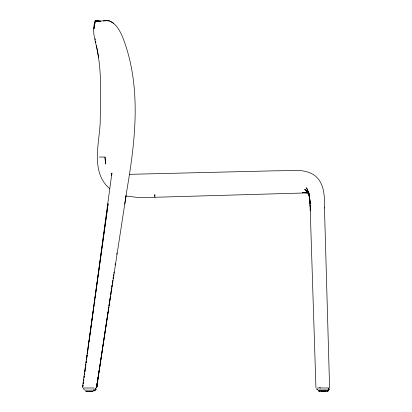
<?xml version="1.0" encoding="UTF-8"?>
<svg xmlns="http://www.w3.org/2000/svg" width="412" height="412" viewBox="0 0 412 412"><rect width="100%" height="100%" fill="white"/><g stroke="black" fill="none" stroke-linecap="round" stroke-linejoin="round"><path stroke-width="0.62" d="M324.471 208.029L324.471 207.751C324.677 196.318 324.445 182.439 314.155 175.09C303.021 167.802 288.925 171.114 276.473 170.774L129.378 174.333M111.76 173.38L111.58 175.409L111.915 173.05L87.282 353.882M108.83 306.945L96.696 387.687L97.711 379.401L97.469 381.316M96.702 387.687L97.999 377.469L96.645 387.687L97.299 382.588M98.241 375.553L98.396 374.307M98.664 372.397L98.834 371.119L98.648 372.397M82.864 386.41L83.039 385.138L82.869 386.415M83.471 381.945L83.214 383.86L83.394 382.594M83.646 380.673L83.816 379.395L83.662 380.683M84.424 374.93L84.687 373.02M84.857 371.742L85.464 367.277M85.639 366L85.897 364.09M86.072 362.812L86.329 360.902M86.505 359.625L87.112 355.159M84.45 374.956L84.63 373.679M84.893 371.773L85.068 370.496M85.243 369.224L85.505 367.313M85.686 366.041L85.861 364.769M86.123 362.859L86.299 361.587M86.561 359.676L86.741 358.404M86.917 357.132L87.179 355.221M87.354 353.949L87.529 352.672M87.71 351.4L87.972 349.489M88.147 348.217L88.41 346.307M88.585 345.035L88.765 343.762M89.028 341.852L93.689 308.114M93.869 306.842L94.132 304.932M94.307 303.654L94.925 299.2M95.1 297.928L96.593 287.107M96.769 285.83L108.119 203.713L82.415 387.687M106.347 322.838L96.552 387.687L127.076 188.953C135.584 139.071 141.563 86.02 122.812 37.574C120.016 31.029 116.478 23.86 109.525 20.95C104.782 20.147 99.977 21.676 95.203 20.904L93.998 28.886L95.249 20.919C90.496 32.898 97.587 45.511 98.525 57.623C101.733 79.016 100.41 100.646 100.209 122.179C99.354 143.68 90.346 172.103 109.731 188.717M93.524 389.932L93.781 390.885L94.302 390.88L94.441 389.932M109.02 305.673L110.452 296.135M110.643 294.863L111.693 287.87M111.889 286.603L112.079 285.331M112.27 284.059L112.842 280.242M113.13 278.337L113.321 277.065M113.511 275.793L113.702 274.521M113.892 273.249L114.083 271.977M115.133 264.983L115.324 263.711M116.761 254.178L116.951 252.906M124.815 203.971L126.041 195.839M106.538 321.566L107.115 317.755M107.311 316.483L107.98 312.028M108.171 310.761L108.366 309.489M108.557 308.217L108.747 306.945M108.943 305.673L109.231 303.768M109.422 302.496L109.613 301.224M109.803 299.951L109.999 298.679M110.189 297.407L110.38 296.135M110.668 294.23L110.864 292.958M111.055 291.686L111.245 290.414M111.436 289.142L111.631 287.87M111.822 286.603L112.013 285.331M112.301 283.42L112.497 282.148M113.073 278.337L113.264 277.065M329.044 389.819L328.709 390.082L329.126 389.644M95.79 389.901L95.656 389.994M327.617 391.395L328.091 390.921M327.442 391.395L328.184 390.921M103.237 20.93L106.615 20.6L109.52 20.95L113.614 23.273M308.176 192.868L145.034 197.559L138.159 197.502L125.701 195.983M92.643 391.359L90.28 391.359M324.738 391.4L325.794 391.395M105.014 157.06L105.544 164.028L105.029 157.06L99.307 157.06M83.26 387.991L93.998 387.991M317.219 387.991L328.385 387.991L328.457 390.133L318.579 390.133M85.397 390.133L95.27 390.133L95.203 388.068L95.254 390.056M318.502 390.169L328.266 390.169M89.898 391.359L86.005 391.359L85.526 390.885M86.005 391.359L88.328 391.359M89.414 391.359L93.019 391.359M327.535 391.395L319.058 391.395L319.321 391.395M321.386 391.395L323.049 391.395M327.169 391.395L327.71 391.395M319.382 391.395L320.047 391.395M323.338 391.395L324.831 391.4M100.543 21.228L95.203 20.904L95.481 20.646L100.61 21.228M307.718 192.826L302.346 192.517L307.939 193.048M100.003 21.228L96.727 20.981M96.078 20.93L97.788 21.017M304.108 192.605L308.228 192.816M308.676 191.961L306.219 191.194L308.48 191.971M308.645 191.74L305.498 190.231L308.166 191.796M316.529 388.634L317.734 389.963M84.553 389.963L83.348 388.634M308.207 191.724L304.623 189.293L308.593 192.152M319.666 387.398L320.433 387.991M316.926 389.361L317.384 389.767M318.584 390.921L319.151 391.395M93.699 389.932L94.302 390.88M308.135 191.626L306.543 187.728L308.506 192.615L308.135 191.626L309.742 198.934L310.236 203.389L308.979 192.945L310.03 203.24M308.629 193.249L309.742 198.934L310.282 210.903M95.177 38.676L95.399 39.938M95.62 41.2L95.847 42.467M96.403 45.624L98.525 57.623M328.457 390.133L328.385 387.991M309.093 194.212L310.401 208.781L310.154 205.088M310.205 209.219L315.932 387.687M324.471 207.746L329.585 387.687M154.84 196.215L154.84 194.66L154.84 197.235M329.167 388.058L329.162 389.417M95.986 388.058L95.986 389.417M84.249 376.207L84.079 377.48L84.275 376.228M95.945 389.644L95.754 389.937L95.945 389.644"/></g></svg>
